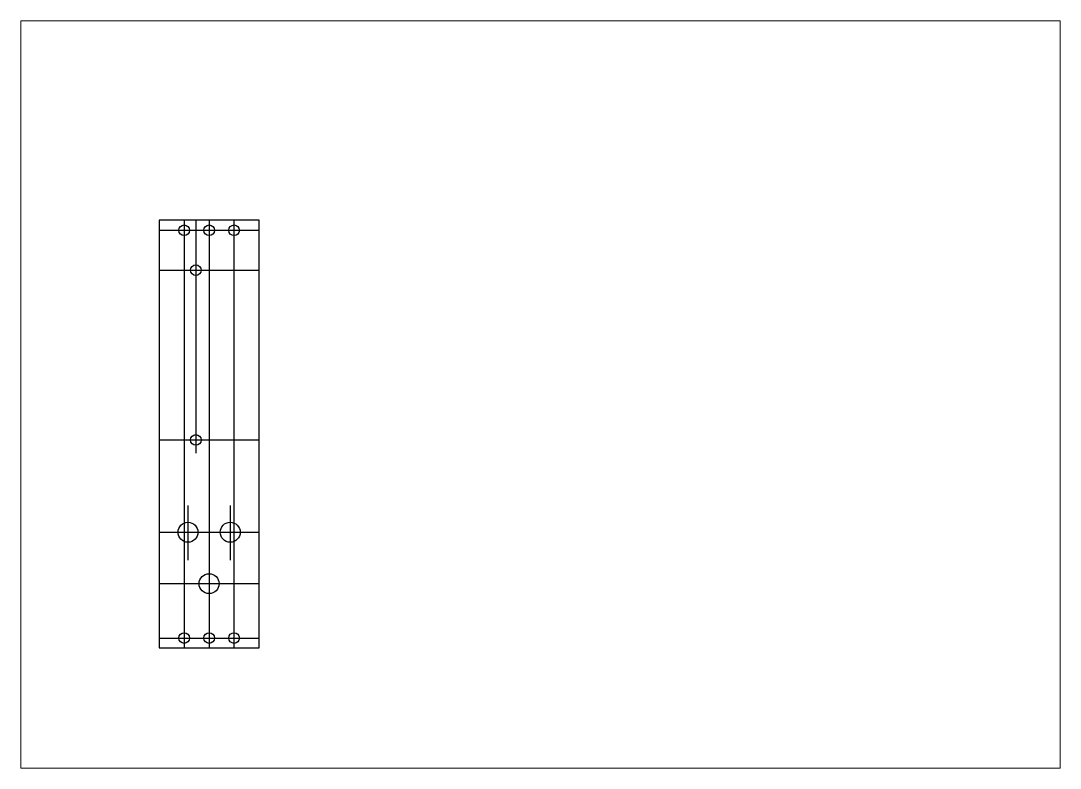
# Paper-space layout 'Layout1' of a CAD drawing. Header units: millimetres. Extents: x -25 to 287, y -16 to 208.
# The model-space entities are those that its viewports show. They can reach past a viewport. Long polylines and large blocks are cut down to what shows.
import ezdxf

# ---------------------------------------------------------------- set-up
doc = ezdxf.new("R2010")
doc.units = ezdxf.units.MM
for name, color, linetype in [('01 Cuts', 7, 'Continuous'), ('05 Hole', 6, 'Continuous'), ('10 Guide', 7, 'Continuous')]:
    doc.layers.add(name, color=color, linetype=linetype)

msp = doc.modelspace()

# ---------------------------------------------------------------- linework, layer by layer
at = {"layer": '01 Cuts'}
msp.add_lwpolyline([(0, 0), (30, 0), (30, 128.5), (0, 128.5)], close=True, dxfattribs=at)
at = {"layer": '05 Hole'}
for centre, radius in [((7.5, 125.5), 1.6), ((15, 125.5), 1.6), ((22.5, 125.5), 1.6), ((11, 113.5), 1.6), ((11, 62.5), 1.6), ((8.66, 34.77), 3), ((21.34, 34.77), 3), ((15, 19.33), 3), ((7.5, 3), 1.6), ((15, 3), 1.6), ((22.5, 3), 1.6)]:
    msp.add_circle(centre, radius, dxfattribs=at)
at = {"layer": '10 Guide'}
for p, q in [((7.5, 128.5), (7.5, 0)), ((11, 128.5), (11, 58.53)), ((15, 128.5), (15, 0)), ((22.5, 0), (22.5, 128.5)), ((0, 125.5), (30, 125.5)), ((0, 113.5), (30, 113.5)), ((0, 62.5), (30, 62.5)), ((8.66, 42.85), (8.66, 26.41)), ((21.34, 42.85), (21.34, 26.41)), ((0, 34.77), (30, 34.77)), ((0, 19.33), (30, 19.33)), ((0, 3), (30, 3))]:
    msp.add_line(p, q, dxfattribs=at)

psp = doc.layouts.get("Layout1")

# ---------------------------------------------------------------- viewports
at = {"layer": '10 Guide'}
psp.add_viewport(center=(130.59, 96.16), size=(312.15, 224.5638), view_center_point=(114.52, 76.16), view_height=224.5638, dxfattribs=at)

doc.saveas('drawing.dxf')
